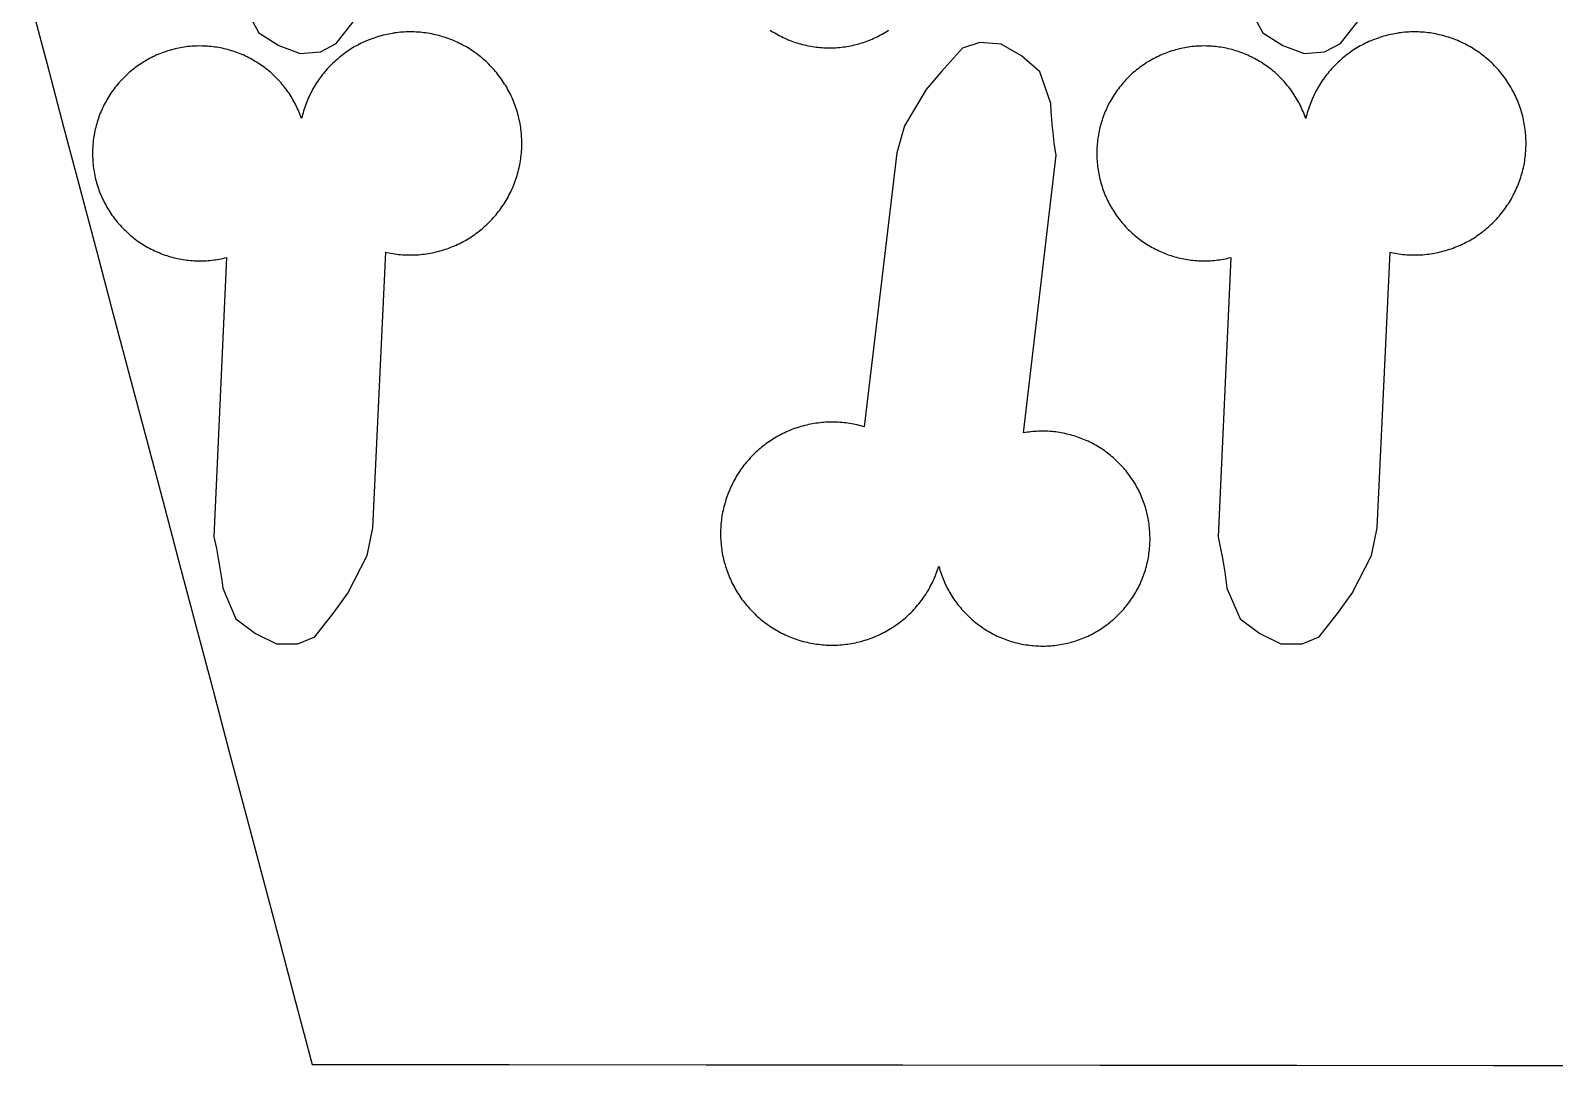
# Model space of a CAD drawing. Extents: x -246 to 246, y -104 to 199.
# Drawn here: x -97.05 to -78.84, y 159.05 to 171.42 of the extents above; entities that cross this region are included whole.
import ezdxf

# ---------------------------------------------------------------- set-up
doc = ezdxf.new("R2010")
doc.units = 0
doc.layers.add('Add_Red', color=1, linetype='Continuous')
doc.layers.add('Outline_Red', color=1, linetype='Continuous')

msp = doc.modelspace()

# ---------------------------------------------------------------- linework, layer by layer
at = {"layer": 'Add_Red'}
for points in [[(-94.507, 171.728), (-94.323, 171.39), (-94.083, 171.24), (-93.83, 171.145), (-93.587, 171.164)], [(-82.508, 171.728), (-82.324, 171.39), (-82.085, 171.24), (-81.831, 171.145), (-81.588, 171.164)], [(-93.587, 171.164), (-93.398, 171.264), (-93.177, 171.544)], [(-81.588, 171.164), (-81.399, 171.264), (-81.178, 171.544)], [(-93.651, 164.175), (-93.422, 164.47), (-93.257, 164.695), (-93.026, 165.146), (-92.958, 165.475), (-92.804, 168.77), (-92.767, 168.762), (-92.744, 168.758), (-92.721, 168.754), (-92.698, 168.751), (-92.675, 168.748), (-92.652, 168.745), (-92.628, 168.743), (-92.605, 168.741), (-92.582, 168.74), (-92.559, 168.739), (-92.536, 168.738), (-92.512, 168.738), (-92.483, 168.738), (-92.459, 168.739), (-92.436, 168.74), (-92.413, 168.741), (-92.39, 168.743), (-92.367, 168.746), (-92.343, 168.748), (-92.32, 168.752), (-92.297, 168.755), (-92.274, 168.759), (-92.252, 168.763), (-92.229, 168.768), (-92.206, 168.773), (-92.184, 168.779), (-92.161, 168.785), (-92.139, 168.791), (-92.116, 168.798), (-92.094, 168.805), (-92.072, 168.812), (-92.05, 168.82), (-92.029, 168.829), (-92.007, 168.837), (-91.986, 168.846), (-91.964, 168.856), (-91.943, 168.865), (-91.922, 168.875), (-91.902, 168.886), (-91.881, 168.897), (-91.861, 168.908), (-91.84, 168.92), (-91.82, 168.931), (-91.801, 168.944), (-91.781, 168.956), (-91.762, 168.969), (-91.743, 168.983), (-91.724, 168.996), (-91.705, 169.01), (-91.687, 169.024), (-91.669, 169.039), (-91.651, 169.054), (-91.633, 169.069), (-91.616, 169.084), (-91.599, 169.1), (-91.582, 169.116), (-91.565, 169.133), (-91.549, 169.149), (-91.533, 169.166), (-91.518, 169.184), (-91.502, 169.201), (-91.487, 169.219), (-91.473, 169.237), (-91.458, 169.255), (-91.444, 169.274), (-91.43, 169.292), (-91.417, 169.311), (-91.404, 169.331), (-91.391, 169.35), (-91.379, 169.37), (-91.367, 169.39), (-91.355, 169.41), (-91.344, 169.43), (-91.333, 169.451), (-91.322, 169.471), (-91.312, 169.492), (-91.302, 169.513), (-91.292, 169.534), (-91.283, 169.556), (-91.274, 169.577), (-91.266, 169.599), (-91.258, 169.621), (-91.25, 169.643), (-91.243, 169.665), (-91.236, 169.687), (-91.23, 169.709), (-91.223, 169.732), (-91.218, 169.754), (-91.212, 169.777), (-91.204, 169.816), (-91.2, 169.839), (-91.196, 169.862), (-91.193, 169.885), (-91.19, 169.908), (-91.187, 169.931), (-91.185, 169.954), (-91.183, 169.977), (-91.181, 170.001), (-91.18, 170.024), (-91.18, 170.047), (-91.18, 170.07), (-91.18, 170.098), (-91.181, 170.121), (-91.182, 170.145), (-91.183, 170.168), (-91.185, 170.191), (-91.187, 170.214), (-91.19, 170.237), (-91.193, 170.26), (-91.197, 170.283), (-91.201, 170.306), (-91.205, 170.329), (-91.21, 170.352), (-91.215, 170.374), (-91.22, 170.397), (-91.226, 170.42), (-91.233, 170.442), (-91.239, 170.464), (-91.246, 170.486), (-91.254, 170.508), (-91.262, 170.53), (-91.27, 170.552), (-91.278, 170.574), (-91.287, 170.595), (-91.297, 170.616), (-91.306, 170.638), (-91.316, 170.659), (-91.327, 170.679), (-91.338, 170.7), (-91.349, 170.72), (-91.36, 170.741), (-91.372, 170.761), (-91.385, 170.78), (-91.397, 170.8), (-91.41, 170.819), (-91.423, 170.838), (-91.437, 170.857), (-91.451, 170.876), (-91.465, 170.894), (-91.479, 170.912), (-91.494, 170.93), (-91.509, 170.948), (-91.525, 170.965), (-91.541, 170.982), (-91.557, 170.999), (-91.573, 171.016), (-91.59, 171.032), (-91.607, 171.048), (-91.624, 171.064), (-91.641, 171.079), (-91.659, 171.094), (-91.677, 171.109), (-91.695, 171.123), (-91.714, 171.137), (-91.733, 171.151), (-91.752, 171.165), (-91.771, 171.178), (-91.79, 171.19), (-91.81, 171.203), (-91.83, 171.215), (-91.85, 171.227), (-91.87, 171.238), (-91.891, 171.249), (-91.911, 171.26), (-91.932, 171.27), (-91.953, 171.28), (-91.974, 171.29), (-91.996, 171.299), (-92.017, 171.308), (-92.039, 171.316), (-92.061, 171.324), (-92.083, 171.332), (-92.105, 171.339), (-92.127, 171.346), (-92.149, 171.353), (-92.172, 171.359), (-92.194, 171.364), (-92.217, 171.37), (-92.258, 171.379), (-92.281, 171.383), (-92.304, 171.387), (-92.327, 171.39), (-92.35, 171.393), (-92.373, 171.396), (-92.396, 171.398), (-92.419, 171.4), (-92.443, 171.401), (-92.466, 171.402), (-92.489, 171.403), (-92.512, 171.403), (-92.538, 171.403), (-92.561, 171.402), (-92.584, 171.401), (-92.608, 171.4), (-92.631, 171.398), (-92.654, 171.395), (-92.677, 171.393), (-92.7, 171.39), (-92.723, 171.386), (-92.746, 171.382), (-92.769, 171.378), (-92.792, 171.373), (-92.814, 171.368), (-92.837, 171.363), (-92.859, 171.357), (-92.882, 171.351), (-92.904, 171.344), (-92.926, 171.337), (-92.948, 171.33), (-92.97, 171.322), (-92.992, 171.314), (-93.014, 171.305), (-93.035, 171.296), (-93.056, 171.287), (-93.078, 171.277), (-93.099, 171.267), (-93.119, 171.257), (-93.14, 171.246), (-93.16, 171.235), (-93.181, 171.223), (-93.201, 171.211), (-93.22, 171.199), (-93.24, 171.187), (-93.259, 171.174), (-93.279, 171.161), (-93.298, 171.147), (-93.316, 171.133), (-93.335, 171.119), (-93.353, 171.105), (-93.371, 171.09), (-93.388, 171.075), (-93.406, 171.059), (-93.423, 171.043), (-93.44, 171.027), (-93.456, 171.011), (-93.473, 170.994), (-93.489, 170.978), (-93.504, 170.96), (-93.52, 170.943), (-93.535, 170.925), (-93.549, 170.907), (-93.564, 170.889), (-93.578, 170.871), (-93.592, 170.852), (-93.605, 170.833), (-93.618, 170.814), (-93.631, 170.794), (-93.644, 170.775), (-93.656, 170.755), (-93.668, 170.735), (-93.679, 170.714), (-93.69, 170.694), (-93.701, 170.673), (-93.711, 170.652), (-93.721, 170.631), (-93.731, 170.61), (-93.74, 170.589), (-93.749, 170.567), (-93.757, 170.546), (-93.765, 170.524), (-93.773, 170.502), (-93.78, 170.48), (-93.787, 170.458), (-93.794, 170.435), (-93.8, 170.413), (-93.806, 170.391), (-93.811, 170.368), (-93.819, 170.39), (-93.827, 170.411), (-93.835, 170.432), (-93.844, 170.452), (-93.853, 170.473), (-93.862, 170.493), (-93.872, 170.514), (-93.882, 170.534), (-93.892, 170.554), (-93.903, 170.573), (-93.914, 170.593), (-93.925, 170.612), (-93.937, 170.631), (-93.949, 170.65), (-93.961, 170.669), (-93.974, 170.687), (-93.987, 170.705), (-94, 170.723), (-94.014, 170.741), (-94.028, 170.759), (-94.042, 170.776), (-94.057, 170.793), (-94.071, 170.81), (-94.087, 170.826), (-94.102, 170.843), (-94.118, 170.859), (-94.134, 170.874), (-94.15, 170.89), (-94.166, 170.905), (-94.183, 170.92), (-94.2, 170.934), (-94.218, 170.948), (-94.235, 170.962), (-94.253, 170.976), (-94.271, 170.989), (-94.289, 171.002), (-94.308, 171.015), (-94.326, 171.027), (-94.345, 171.04), (-94.364, 171.051), (-94.384, 171.063), (-94.403, 171.074), (-94.423, 171.084), (-94.443, 171.095), (-94.463, 171.105), (-94.483, 171.114), (-94.503, 171.124), (-94.524, 171.133), (-94.545, 171.141), (-94.565, 171.149), (-94.586, 171.157), (-94.607, 171.165), (-94.629, 171.172), (-94.65, 171.178), (-94.672, 171.185), (-94.693, 171.191), (-94.715, 171.196), (-94.737, 171.202), (-94.759, 171.207), (-94.78, 171.211), (-94.802, 171.215), (-94.825, 171.219), (-94.847, 171.222), (-94.869, 171.225), (-94.891, 171.228), (-94.914, 171.23), (-94.936, 171.231), (-94.958, 171.233), (-94.981, 171.234), (-95.003, 171.234), (-95.025, 171.235), (-95.057, 171.234), (-95.08, 171.233), (-95.102, 171.232), (-95.124, 171.231), (-95.147, 171.229), (-95.169, 171.227), (-95.191, 171.224), (-95.213, 171.221), (-95.235, 171.217), (-95.257, 171.213), (-95.279, 171.209), (-95.301, 171.205), (-95.323, 171.2), (-95.345, 171.194), (-95.367, 171.188), (-95.388, 171.182), (-95.41, 171.176), (-95.443, 171.165), (-95.464, 171.157), (-95.485, 171.149), (-95.506, 171.141), (-95.527, 171.133), (-95.548, 171.124), (-95.568, 171.114), (-95.588, 171.105), (-95.608, 171.095), (-95.628, 171.084), (-95.648, 171.074), (-95.667, 171.063), (-95.687, 171.051), (-95.706, 171.04), (-95.725, 171.027), (-95.743, 171.015), (-95.762, 171.002), (-95.78, 170.989), (-95.798, 170.976), (-95.816, 170.962), (-95.833, 170.948), (-95.851, 170.934), (-95.868, 170.92), (-95.884, 170.905), (-95.901, 170.89), (-95.917, 170.874), (-95.933, 170.859), (-95.949, 170.843), (-95.964, 170.826), (-95.979, 170.81), (-95.994, 170.793), (-96.009, 170.776), (-96.023, 170.759), (-96.037, 170.741), (-96.051, 170.723), (-96.064, 170.705), (-96.077, 170.687), (-96.09, 170.669), (-96.102, 170.65), (-96.114, 170.631), (-96.126, 170.612), (-96.137, 170.593), (-96.148, 170.573), (-96.159, 170.554), (-96.169, 170.534), (-96.179, 170.514), (-96.189, 170.493), (-96.198, 170.473), (-96.207, 170.452), (-96.216, 170.432), (-96.224, 170.411), (-96.232, 170.39), (-96.239, 170.369), (-96.246, 170.348), (-96.253, 170.326), (-96.259, 170.305), (-96.265, 170.283), (-96.271, 170.261), (-96.276, 170.24), (-96.281, 170.218), (-96.285, 170.196), (-96.29, 170.174), (-96.293, 170.152), (-96.297, 170.13), (-96.3, 170.107), (-96.302, 170.085), (-96.304, 170.063), (-96.306, 170.04), (-96.307, 170.018), (-96.308, 169.996), (-96.309, 169.973), (-96.309, 169.951), (-96.308, 169.909), (-96.307, 169.886), (-96.306, 169.864), (-96.304, 169.842), (-96.302, 169.819), (-96.3, 169.797), (-96.297, 169.775), (-96.294, 169.753), (-96.29, 169.731), (-96.286, 169.709), (-96.282, 169.687), (-96.277, 169.665), (-96.272, 169.643), (-96.266, 169.621), (-96.26, 169.6), (-96.253, 169.576), (-96.246, 169.554), (-96.239, 169.533), (-96.232, 169.512), (-96.224, 169.491), (-96.216, 169.47), (-96.207, 169.449), (-96.198, 169.429), (-96.189, 169.408), (-96.179, 169.388), (-96.169, 169.368), (-96.159, 169.348), (-96.148, 169.329), (-96.137, 169.309), (-96.126, 169.29), (-96.114, 169.271), (-96.102, 169.252), (-96.09, 169.233), (-96.077, 169.215), (-96.064, 169.196), (-96.051, 169.178), (-96.037, 169.161), (-96.023, 169.143), (-96.009, 169.126), (-95.994, 169.109), (-95.979, 169.092), (-95.964, 169.075), (-95.949, 169.059), (-95.933, 169.043), (-95.917, 169.028), (-95.901, 169.012), (-95.884, 168.997), (-95.868, 168.982), (-95.851, 168.968), (-95.833, 168.953), (-95.816, 168.939), (-95.798, 168.926), (-95.78, 168.912), (-95.762, 168.899), (-95.743, 168.887), (-95.725, 168.874), (-95.706, 168.862), (-95.687, 168.851), (-95.667, 168.839), (-95.648, 168.828), (-95.628, 168.818), (-95.608, 168.807), (-95.588, 168.797), (-95.568, 168.788), (-95.548, 168.778), (-95.527, 168.769), (-95.506, 168.761), (-95.485, 168.753), (-95.464, 168.745), (-95.443, 168.737), (-95.422, 168.73), (-95.401, 168.723), (-95.379, 168.717), (-95.358, 168.711), (-95.336, 168.705), (-95.314, 168.7), (-95.292, 168.695), (-95.27, 168.691), (-95.248, 168.687), (-95.226, 168.683), (-95.204, 168.68), (-95.182, 168.677), (-95.16, 168.674), (-95.137, 168.672), (-95.115, 168.67), (-95.093, 168.669), (-95.07, 168.668), (-95.048, 168.667), (-95.025, 168.667), (-94.995, 168.668), (-94.973, 168.668), (-94.951, 168.669), (-94.928, 168.671), (-94.906, 168.673), (-94.884, 168.675), (-94.861, 168.678), (-94.839, 168.681), (-94.817, 168.684), (-94.795, 168.688), (-94.773, 168.692), (-94.751, 168.697), (-94.729, 168.702), (-94.707, 168.707), (-94.86, 165.369), (-94.829, 165.229), (-94.811, 165.135), (-94.794, 165.041), (-94.779, 164.946), (-94.766, 164.852), (-94.754, 164.757), (-94.595, 164.39), (-94.362, 164.214), (-94.109, 164.092), (-93.856, 164.089), (-93.651, 164.175)], [(-88.214, 171.425), (-88.195, 171.413), (-88.176, 171.401), (-88.157, 171.39), (-88.137, 171.379), (-88.118, 171.368), (-88.098, 171.357), (-88.078, 171.347), (-88.058, 171.337), (-88.037, 171.328), (-88.017, 171.319), (-87.996, 171.31), (-87.975, 171.301), (-87.954, 171.293), (-87.933, 171.286), (-87.912, 171.278), (-87.891, 171.272), (-87.869, 171.265), (-87.848, 171.259), (-87.826, 171.253), (-87.805, 171.248), (-87.783, 171.243), (-87.761, 171.238), (-87.728, 171.232), (-87.706, 171.228), (-87.684, 171.225), (-87.661, 171.222), (-87.639, 171.219), (-87.617, 171.217), (-87.594, 171.215), (-87.572, 171.214), (-87.55, 171.213), (-87.527, 171.212), (-87.505, 171.212), (-87.473, 171.213)], [(-87.473, 171.213), (-87.451, 171.213), (-87.428, 171.214), (-87.406, 171.216), (-87.384, 171.218), (-87.361, 171.22), (-87.339, 171.223), (-87.317, 171.226), (-87.295, 171.229), (-87.273, 171.233), (-87.251, 171.238), (-87.229, 171.242), (-87.207, 171.247), (-87.185, 171.253), (-87.163, 171.258), (-87.142, 171.265), (-87.12, 171.271), (-87.099, 171.278), (-87.078, 171.285), (-87.057, 171.293), (-87.036, 171.301), (-87.015, 171.309), (-86.994, 171.318), (-86.974, 171.327), (-86.954, 171.336), (-86.934, 171.346), (-86.914, 171.356), (-86.894, 171.367), (-86.874, 171.378), (-86.855, 171.389), (-86.835, 171.4), (-86.816, 171.412), (-86.798, 171.424)], [(-81.653, 164.175), (-81.423, 164.47), (-81.258, 164.695), (-81.028, 165.146), (-80.96, 165.475), (-80.96, 165.475), (-80.805, 168.77), (-80.768, 168.762), (-80.745, 168.758), (-80.722, 168.754), (-80.699, 168.751), (-80.676, 168.748), (-80.653, 168.745), (-80.63, 168.743), (-80.606, 168.741), (-80.583, 168.74), (-80.56, 168.739), (-80.537, 168.738), (-80.513, 168.738), (-80.484, 168.738), (-80.46, 168.739), (-80.437, 168.74), (-80.414, 168.741), (-80.391, 168.743), (-80.368, 168.746), (-80.344, 168.748), (-80.321, 168.752), (-80.298, 168.755), (-80.276, 168.759), (-80.253, 168.763), (-80.23, 168.768), (-80.207, 168.773), (-80.185, 168.779), (-80.162, 168.785), (-80.14, 168.791), (-80.118, 168.798), (-80.095, 168.805), (-80.073, 168.812), (-80.051, 168.82), (-80.03, 168.829), (-80.008, 168.837), (-79.987, 168.846), (-79.965, 168.856), (-79.944, 168.865), (-79.923, 168.875), (-79.903, 168.886), (-79.882, 168.897), (-79.862, 168.908), (-79.841, 168.92), (-79.821, 168.931), (-79.802, 168.944), (-79.782, 168.956), (-79.763, 168.969), (-79.744, 168.983), (-79.725, 168.996), (-79.706, 169.01), (-79.688, 169.024), (-79.67, 169.039), (-79.652, 169.054), (-79.634, 169.069), (-79.617, 169.084), (-79.6, 169.1), (-79.583, 169.116), (-79.566, 169.133), (-79.55, 169.149), (-79.534, 169.166), (-79.519, 169.184), (-79.503, 169.201), (-79.488, 169.219), (-79.474, 169.237), (-79.459, 169.255), (-79.445, 169.274), (-79.431, 169.292), (-79.418, 169.311), (-79.405, 169.331), (-79.392, 169.35), (-79.38, 169.37), (-79.368, 169.39), (-79.356, 169.41), (-79.345, 169.43), (-79.334, 169.451), (-79.323, 169.471), (-79.313, 169.492), (-79.303, 169.513), (-79.293, 169.534), (-79.284, 169.556), (-79.275, 169.577), (-79.267, 169.599), (-79.259, 169.621), (-79.251, 169.643), (-79.244, 169.665), (-79.237, 169.687), (-79.231, 169.709), (-79.224, 169.732), (-79.219, 169.754), (-79.213, 169.777), (-79.205, 169.816), (-79.201, 169.839), (-79.197, 169.862), (-79.194, 169.885), (-79.191, 169.908), (-79.188, 169.931), (-79.186, 169.954), (-79.184, 169.977), (-79.183, 170.001), (-79.182, 170.024), (-79.181, 170.047), (-79.181, 170.07), (-79.181, 170.098), (-79.182, 170.121), (-79.183, 170.145), (-79.184, 170.168), (-79.186, 170.191), (-79.188, 170.214), (-79.191, 170.237), (-79.194, 170.26), (-79.198, 170.283), (-79.202, 170.306), (-79.206, 170.329), (-79.211, 170.352), (-79.216, 170.374), (-79.221, 170.397), (-79.227, 170.42), (-79.234, 170.442), (-79.24, 170.464), (-79.247, 170.486), (-79.255, 170.508), (-79.263, 170.53), (-79.271, 170.552), (-79.279, 170.574), (-79.288, 170.595), (-79.298, 170.616), (-79.307, 170.638), (-79.318, 170.659), (-79.328, 170.679), (-79.339, 170.7), (-79.35, 170.72), (-79.361, 170.741), (-79.373, 170.761), (-79.386, 170.78), (-79.398, 170.8), (-79.411, 170.819), (-79.424, 170.838), (-79.438, 170.857), (-79.452, 170.876), (-79.466, 170.894), (-79.48, 170.912), (-79.495, 170.93), (-79.511, 170.948), (-79.526, 170.965), (-79.542, 170.982), (-79.558, 170.999), (-79.574, 171.016), (-79.591, 171.032), (-79.608, 171.048), (-79.625, 171.064), (-79.642, 171.079), (-79.66, 171.094), (-79.678, 171.109), (-79.696, 171.123), (-79.715, 171.137), (-79.734, 171.151), (-79.753, 171.165), (-79.772, 171.178), (-79.791, 171.19), (-79.811, 171.203), (-79.831, 171.215), (-79.851, 171.227), (-79.871, 171.238), (-79.892, 171.249), (-79.912, 171.26), (-79.933, 171.27), (-79.954, 171.28), (-79.975, 171.29), (-79.997, 171.299), (-80.018, 171.308), (-80.04, 171.316), (-80.062, 171.324), (-80.084, 171.332), (-80.106, 171.339), (-80.128, 171.346), (-80.15, 171.353), (-80.173, 171.359), (-80.195, 171.364), (-80.218, 171.37), (-80.259, 171.379), (-80.282, 171.383), (-80.305, 171.387), (-80.328, 171.39), (-80.351, 171.393), (-80.374, 171.396), (-80.397, 171.398), (-80.42, 171.4), (-80.444, 171.401), (-80.467, 171.402), (-80.49, 171.403), (-80.513, 171.403), (-80.539, 171.403), (-80.562, 171.402), (-80.585, 171.401), (-80.609, 171.4), (-80.632, 171.398), (-80.655, 171.395), (-80.678, 171.393), (-80.701, 171.39), (-80.724, 171.386), (-80.747, 171.382), (-80.77, 171.378), (-80.793, 171.373), (-80.815, 171.368), (-80.838, 171.363), (-80.861, 171.357), (-80.883, 171.351), (-80.905, 171.344), (-80.927, 171.337), (-80.949, 171.33), (-80.971, 171.322), (-80.993, 171.314), (-81.015, 171.305), (-81.036, 171.296), (-81.058, 171.287), (-81.079, 171.277), (-81.1, 171.267), (-81.12, 171.257), (-81.141, 171.246), (-81.161, 171.235), (-81.182, 171.223), (-81.202, 171.211), (-81.222, 171.199), (-81.241, 171.187), (-81.261, 171.174), (-81.28, 171.161), (-81.299, 171.147), (-81.317, 171.133), (-81.336, 171.119), (-81.354, 171.105), (-81.372, 171.09), (-81.389, 171.075), (-81.407, 171.059), (-81.424, 171.043), (-81.441, 171.027), (-81.457, 171.011), (-81.474, 170.994), (-81.49, 170.978), (-81.505, 170.96), (-81.521, 170.943), (-81.536, 170.925), (-81.55, 170.907), (-81.565, 170.889), (-81.579, 170.871), (-81.593, 170.852), (-81.606, 170.833), (-81.619, 170.814), (-81.632, 170.794), (-81.645, 170.775), (-81.657, 170.755), (-81.669, 170.735), (-81.68, 170.714), (-81.691, 170.694), (-81.702, 170.673), (-81.712, 170.652), (-81.722, 170.631), (-81.732, 170.61), (-81.741, 170.589), (-81.75, 170.567), (-81.758, 170.546), (-81.766, 170.524), (-81.774, 170.502), (-81.782, 170.48), (-81.788, 170.458), (-81.795, 170.435), (-81.801, 170.413), (-81.807, 170.391), (-81.812, 170.368), (-81.82, 170.39), (-81.828, 170.411), (-81.836, 170.432), (-81.845, 170.452), (-81.854, 170.473), (-81.863, 170.493), (-81.873, 170.514), (-81.883, 170.534), (-81.893, 170.554), (-81.904, 170.573), (-81.915, 170.593), (-81.926, 170.612), (-81.938, 170.631), (-81.95, 170.65), (-81.962, 170.669), (-81.975, 170.687), (-81.988, 170.705), (-82.001, 170.723), (-82.015, 170.741), (-82.029, 170.759), (-82.043, 170.776), (-82.058, 170.793), (-82.072, 170.81), (-82.088, 170.826), (-82.103, 170.843), (-82.119, 170.859), (-82.135, 170.874), (-82.151, 170.89), (-82.168, 170.905), (-82.184, 170.92), (-82.201, 170.934), (-82.219, 170.948), (-82.236, 170.962), (-82.254, 170.976), (-82.272, 170.989), (-82.29, 171.002), (-82.309, 171.015), (-82.327, 171.027), (-82.346, 171.04), (-82.365, 171.051), (-82.385, 171.063), (-82.404, 171.074), (-82.424, 171.084), (-82.444, 171.095), (-82.464, 171.105), (-82.484, 171.114), (-82.504, 171.124), (-82.525, 171.133), (-82.546, 171.141), (-82.566, 171.149), (-82.587, 171.157), (-82.609, 171.165), (-82.63, 171.172), (-82.651, 171.178), (-82.673, 171.185), (-82.694, 171.191), (-82.716, 171.196), (-82.738, 171.202), (-82.76, 171.207), (-82.782, 171.211), (-82.804, 171.215), (-82.826, 171.219), (-82.848, 171.222), (-82.87, 171.225), (-82.892, 171.228), (-82.915, 171.23), (-82.937, 171.231), (-82.959, 171.233), (-82.982, 171.234), (-83.004, 171.234), (-83.026, 171.235), (-83.058, 171.234), (-83.081, 171.233), (-83.103, 171.232), (-83.125, 171.231), (-83.148, 171.229), (-83.17, 171.227), (-83.192, 171.224), (-83.214, 171.221), (-83.236, 171.217), (-83.259, 171.213), (-83.281, 171.209), (-83.302, 171.205), (-83.324, 171.2), (-83.346, 171.194), (-83.368, 171.188), (-83.389, 171.182), (-83.411, 171.176), (-83.444, 171.165), (-83.465, 171.157), (-83.486, 171.149), (-83.507, 171.141), (-83.528, 171.133), (-83.549, 171.124), (-83.569, 171.114), (-83.589, 171.105), (-83.609, 171.095), (-83.629, 171.084), (-83.649, 171.074), (-83.668, 171.063), (-83.688, 171.051), (-83.707, 171.04), (-83.726, 171.027), (-83.744, 171.015), (-83.763, 171.002), (-83.781, 170.989), (-83.799, 170.976), (-83.817, 170.962), (-83.834, 170.948), (-83.852, 170.934), (-83.869, 170.92), (-83.885, 170.905), (-83.902, 170.89), (-83.918, 170.874), (-83.934, 170.859), (-83.95, 170.843), (-83.965, 170.826), (-83.98, 170.81), (-83.995, 170.793), (-84.01, 170.776), (-84.024, 170.759), (-84.038, 170.741), (-84.052, 170.723), (-84.065, 170.705), (-84.078, 170.687), (-84.091, 170.669), (-84.103, 170.65), (-84.115, 170.631), (-84.127, 170.612), (-84.138, 170.593), (-84.149, 170.573), (-84.16, 170.554), (-84.17, 170.534), (-84.18, 170.514), (-84.19, 170.493), (-84.199, 170.473), (-84.208, 170.452), (-84.217, 170.432), (-84.225, 170.411), (-84.233, 170.39), (-84.24, 170.369), (-84.247, 170.348), (-84.254, 170.326), (-84.26, 170.305), (-84.266, 170.283), (-84.272, 170.261), (-84.277, 170.24), (-84.282, 170.218), (-84.287, 170.196), (-84.291, 170.174), (-84.294, 170.152), (-84.298, 170.13), (-84.301, 170.107), (-84.303, 170.085), (-84.305, 170.063), (-84.307, 170.04), (-84.308, 170.018), (-84.309, 169.996), (-84.31, 169.973), (-84.31, 169.951), (-84.309, 169.909), (-84.309, 169.886), (-84.307, 169.864), (-84.305, 169.842), (-84.303, 169.819), (-84.301, 169.797), (-84.298, 169.775), (-84.295, 169.753), (-84.291, 169.731), (-84.287, 169.709), (-84.283, 169.687), (-84.278, 169.665), (-84.273, 169.643), (-84.267, 169.621), (-84.261, 169.6), (-84.254, 169.576), (-84.247, 169.554), (-84.24, 169.533), (-84.233, 169.512), (-84.225, 169.491), (-84.217, 169.47), (-84.208, 169.449), (-84.199, 169.429), (-84.19, 169.408), (-84.18, 169.388), (-84.17, 169.368), (-84.16, 169.348), (-84.149, 169.329), (-84.138, 169.309), (-84.127, 169.29), (-84.115, 169.271), (-84.103, 169.252), (-84.091, 169.233), (-84.078, 169.215), (-84.065, 169.196), (-84.052, 169.178), (-84.038, 169.161), (-84.024, 169.143), (-84.01, 169.126), (-83.995, 169.109), (-83.98, 169.092), (-83.965, 169.075), (-83.95, 169.059), (-83.934, 169.043), (-83.918, 169.028), (-83.902, 169.012), (-83.885, 168.997), (-83.869, 168.982), (-83.852, 168.968), (-83.834, 168.953), (-83.817, 168.939), (-83.799, 168.926), (-83.781, 168.912), (-83.763, 168.899), (-83.744, 168.887), (-83.726, 168.874), (-83.707, 168.862), (-83.688, 168.851), (-83.668, 168.839), (-83.649, 168.828), (-83.629, 168.818), (-83.609, 168.807), (-83.589, 168.797), (-83.569, 168.788), (-83.549, 168.778), (-83.528, 168.769), (-83.507, 168.761), (-83.486, 168.753), (-83.465, 168.745), (-83.444, 168.737), (-83.423, 168.73), (-83.402, 168.723), (-83.38, 168.717), (-83.359, 168.711), (-83.337, 168.705), (-83.315, 168.7), (-83.293, 168.695), (-83.271, 168.691), (-83.249, 168.687), (-83.227, 168.683), (-83.205, 168.68), (-83.183, 168.677), (-83.161, 168.674), (-83.138, 168.672), (-83.116, 168.67), (-83.094, 168.669), (-83.071, 168.668), (-83.049, 168.667), (-83.026, 168.667), (-82.996, 168.668), (-82.974, 168.668), (-82.952, 168.669), (-82.929, 168.671), (-82.907, 168.673), (-82.885, 168.675), (-82.862, 168.678), (-82.84, 168.681), (-82.818, 168.684), (-82.796, 168.688), (-82.774, 168.692), (-82.752, 168.697), (-82.73, 168.702), (-82.709, 168.707), (-82.861, 165.369), (-82.83, 165.229), (-82.812, 165.135), (-82.795, 165.041), (-82.78, 164.946), (-82.767, 164.852), (-82.755, 164.757), (-82.596, 164.39), (-82.363, 164.214), (-82.11, 164.092), (-81.857, 164.089), (-81.653, 164.175)], [(-84.927, 164.064), (-84.904, 164.065), (-84.882, 164.066), (-84.86, 164.068), (-84.837, 164.07), (-84.815, 164.072), (-84.793, 164.075), (-84.771, 164.078), (-84.748, 164.081), (-84.726, 164.085), (-84.704, 164.089), (-84.682, 164.094), (-84.661, 164.099), (-84.624, 164.108), (-84.603, 164.114), (-84.581, 164.12), (-84.56, 164.127), (-84.539, 164.134), (-84.518, 164.141), (-84.497, 164.149), (-84.476, 164.158), (-84.455, 164.166), (-84.435, 164.175), (-84.414, 164.184), (-84.394, 164.194), (-84.374, 164.204), (-84.354, 164.214), (-84.334, 164.225), (-84.315, 164.236), (-84.296, 164.247), (-84.276, 164.259), (-84.258, 164.271), (-84.239, 164.284), (-84.22, 164.296), (-84.202, 164.309), (-84.184, 164.323), (-84.166, 164.336), (-84.149, 164.35), (-84.132, 164.364), (-84.115, 164.379), (-84.098, 164.394), (-84.081, 164.409), (-84.065, 164.424), (-84.049, 164.44), (-84.033, 164.456), (-84.018, 164.472), (-84.003, 164.489), (-83.988, 164.506), (-83.973, 164.523), (-83.959, 164.54), (-83.945, 164.557), (-83.932, 164.575), (-83.918, 164.593), (-83.905, 164.611), (-83.893, 164.63), (-83.88, 164.649), (-83.868, 164.667), (-83.856, 164.687), (-83.845, 164.706), (-83.834, 164.725), (-83.823, 164.745), (-83.813, 164.765), (-83.803, 164.785), (-83.793, 164.805), (-83.784, 164.826), (-83.775, 164.846), (-83.767, 164.867), (-83.758, 164.888), (-83.75, 164.909), (-83.743, 164.93), (-83.736, 164.951), (-83.729, 164.972), (-83.723, 164.994), (-83.717, 165.015), (-83.711, 165.037), (-83.706, 165.059), (-83.701, 165.081), (-83.697, 165.103), (-83.693, 165.125), (-83.689, 165.147), (-83.686, 165.169), (-83.683, 165.191), (-83.68, 165.214), (-83.678, 165.236), (-83.676, 165.258), (-83.675, 165.281), (-83.674, 165.303), (-83.673, 165.325), (-83.673, 165.348), (-83.674, 165.388), (-83.675, 165.41), (-83.676, 165.433), (-83.678, 165.455), (-83.68, 165.477), (-83.682, 165.5), (-83.685, 165.522), (-83.688, 165.544), (-83.692, 165.566), (-83.696, 165.588), (-83.7, 165.61), (-83.706, 165.636), (-83.711, 165.658), (-83.717, 165.68), (-83.723, 165.702), (-83.729, 165.723), (-83.736, 165.744), (-83.743, 165.766), (-83.75, 165.787), (-83.758, 165.808), (-83.767, 165.829), (-83.775, 165.849), (-83.784, 165.87), (-83.793, 165.89), (-83.803, 165.91), (-83.813, 165.93), (-83.823, 165.95), (-83.834, 165.97), (-83.845, 165.99), (-83.856, 166.009), (-83.868, 166.028), (-83.88, 166.047), (-83.893, 166.066), (-83.905, 166.084), (-83.918, 166.102), (-83.932, 166.12), (-83.945, 166.138), (-83.959, 166.156), (-83.973, 166.173), (-83.988, 166.19), (-84.003, 166.207), (-84.018, 166.223), (-84.033, 166.239), (-84.049, 166.255), (-84.065, 166.271), (-84.081, 166.287), (-84.098, 166.302), (-84.115, 166.316), (-84.132, 166.331), (-84.149, 166.345), (-84.166, 166.359), (-84.184, 166.373), (-84.202, 166.386), (-84.22, 166.399), (-84.239, 166.412), (-84.258, 166.424), (-84.276, 166.436), (-84.296, 166.448), (-84.315, 166.459), (-84.334, 166.47), (-84.354, 166.481), (-84.374, 166.491), (-84.394, 166.501), (-84.414, 166.511), (-84.435, 166.52), (-84.455, 166.529), (-84.476, 166.538), (-84.497, 166.546), (-84.518, 166.554), (-84.539, 166.561), (-84.56, 166.569), (-84.581, 166.575), (-84.603, 166.582), (-84.624, 166.588), (-84.646, 166.593), (-84.668, 166.598), (-84.69, 166.603), (-84.712, 166.608), (-84.734, 166.612), (-84.756, 166.616), (-84.778, 166.619), (-84.8, 166.622), (-84.823, 166.624), (-84.845, 166.626), (-84.867, 166.628), (-84.89, 166.63), (-84.912, 166.631), (-84.934, 166.631), (-84.957, 166.631), (-84.985, 166.631), (-85.007, 166.63), (-85.03, 166.629), (-85.052, 166.628), (-85.074, 166.626), (-85.097, 166.624), (-85.119, 166.621), (-85.141, 166.618), (-85.163, 166.615), (-85.185, 166.611), (-84.796, 169.929), (-84.817, 170.071), (-84.828, 170.166), (-84.838, 170.262), (-84.846, 170.357), (-84.853, 170.453), (-84.858, 170.548), (-84.991, 170.925), (-85.211, 171.118), (-85.454, 171.257), (-85.706, 171.278), (-85.916, 171.207), (-86.166, 170.929), (-86.347, 170.716), (-86.609, 170.282), (-86.7, 169.959), (-87.089, 166.684), (-87.127, 166.694), (-87.15, 166.7), (-87.172, 166.706), (-87.195, 166.711), (-87.218, 166.715), (-87.241, 166.72), (-87.263, 166.723), (-87.286, 166.727), (-87.31, 166.73), (-87.333, 166.733), (-87.356, 166.735), (-87.379, 166.737), (-87.402, 166.738), (-87.425, 166.739), (-87.449, 166.74), (-87.472, 166.74), (-87.5, 166.74), (-87.523, 166.739), (-87.546, 166.738), (-87.57, 166.736), (-87.593, 166.734), (-87.616, 166.732), (-87.639, 166.729), (-87.662, 166.726), (-87.685, 166.723), (-87.708, 166.719), (-87.731, 166.715), (-87.754, 166.71), (-87.776, 166.705), (-87.799, 166.699), (-87.821, 166.693), (-87.844, 166.687), (-87.866, 166.68), (-87.888, 166.673), (-87.91, 166.666), (-87.932, 166.658), (-87.954, 166.65), (-87.976, 166.641), (-87.997, 166.632), (-88.018, 166.623), (-88.039, 166.613), (-88.06, 166.603), (-88.081, 166.593), (-88.102, 166.582), (-88.122, 166.571), (-88.142, 166.559), (-88.162, 166.547), (-88.182, 166.535), (-88.202, 166.522), (-88.221, 166.509), (-88.24, 166.496), (-88.259, 166.483), (-88.278, 166.469), (-88.296, 166.454), (-88.314, 166.44), (-88.332, 166.425), (-88.35, 166.41), (-88.367, 166.394), (-88.384, 166.379), (-88.401, 166.363), (-88.418, 166.346), (-88.434, 166.33), (-88.45, 166.313), (-88.465, 166.295), (-88.481, 166.278), (-88.496, 166.26), (-88.511, 166.242), (-88.525, 166.224), (-88.539, 166.206), (-88.553, 166.187), (-88.566, 166.168), (-88.579, 166.149), (-88.592, 166.129), (-88.605, 166.109), (-88.617, 166.09), (-88.628, 166.07), (-88.64, 166.049), (-88.651, 166.029), (-88.661, 166.008), (-88.672, 165.987), (-88.682, 165.966), (-88.691, 165.945), (-88.7, 165.924), (-88.709, 165.902), (-88.718, 165.88), (-88.726, 165.859), (-88.734, 165.837), (-88.741, 165.815), (-88.748, 165.792), (-88.759, 165.752), (-88.765, 165.73), (-88.77, 165.707), (-88.775, 165.684), (-88.78, 165.662), (-88.784, 165.639), (-88.788, 165.616), (-88.792, 165.593), (-88.795, 165.57), (-88.797, 165.547), (-88.8, 165.523), (-88.801, 165.5), (-88.803, 165.477), (-88.804, 165.454), (-88.804, 165.431), (-88.805, 165.407), (-88.804, 165.381), (-88.804, 165.358), (-88.803, 165.335), (-88.801, 165.312), (-88.799, 165.289), (-88.797, 165.265), (-88.794, 165.242), (-88.791, 165.219), (-88.788, 165.196), (-88.784, 165.173), (-88.78, 165.15), (-88.775, 165.128), (-88.77, 165.105), (-88.764, 165.082), (-88.759, 165.06), (-88.752, 165.037), (-88.746, 165.015), (-88.739, 164.993), (-88.731, 164.971), (-88.723, 164.949), (-88.715, 164.927), (-88.707, 164.906), (-88.698, 164.884), (-88.688, 164.863), (-88.679, 164.842), (-88.669, 164.821), (-88.658, 164.8), (-88.647, 164.779), (-88.636, 164.759), (-88.625, 164.739), (-88.613, 164.719), (-88.601, 164.699), (-88.588, 164.679), (-88.575, 164.66), (-88.562, 164.641), (-88.549, 164.622), (-88.535, 164.603), (-88.52, 164.585), (-88.506, 164.567), (-88.491, 164.549), (-88.476, 164.531), (-88.461, 164.514), (-88.445, 164.497), (-88.429, 164.48), (-88.412, 164.463), (-88.396, 164.447), (-88.379, 164.431), (-88.362, 164.415), (-88.344, 164.4), (-88.327, 164.385), (-88.309, 164.37), (-88.29, 164.356), (-88.272, 164.341), (-88.253, 164.328), (-88.234, 164.314), (-88.215, 164.301), (-88.196, 164.288), (-88.176, 164.276), (-88.156, 164.264), (-88.136, 164.252), (-88.116, 164.24), (-88.095, 164.229), (-88.075, 164.219), (-88.054, 164.208), (-88.033, 164.198), (-88.012, 164.189), (-87.99, 164.18), (-87.969, 164.171), (-87.947, 164.162), (-87.925, 164.154), (-87.903, 164.146), (-87.881, 164.139), (-87.859, 164.132), (-87.817, 164.12), (-87.794, 164.114), (-87.772, 164.109), (-87.749, 164.104), (-87.726, 164.099), (-87.703, 164.095), (-87.68, 164.091), (-87.657, 164.088), (-87.634, 164.085), (-87.611, 164.082), (-87.588, 164.08), (-87.565, 164.078), (-87.542, 164.076), (-87.518, 164.075), (-87.495, 164.075), (-87.472, 164.075), (-87.448, 164.075), (-87.425, 164.075), (-87.402, 164.076), (-87.378, 164.078), (-87.355, 164.08), (-87.332, 164.082), (-87.309, 164.085), (-87.286, 164.088), (-87.263, 164.091), (-87.24, 164.095), (-87.217, 164.099), (-87.194, 164.104), (-87.172, 164.109), (-87.149, 164.114), (-87.127, 164.12), (-87.104, 164.126), (-87.082, 164.133), (-87.06, 164.14), (-87.038, 164.147), (-87.016, 164.155), (-86.994, 164.163), (-86.972, 164.172), (-86.951, 164.181), (-86.929, 164.19), (-86.908, 164.2), (-86.887, 164.21), (-86.866, 164.22), (-86.846, 164.231), (-86.825, 164.242), (-86.805, 164.253), (-86.785, 164.265), (-86.765, 164.277), (-86.746, 164.29), (-86.726, 164.303), (-86.707, 164.316), (-86.688, 164.329), (-86.67, 164.343), (-86.651, 164.357), (-86.633, 164.372), (-86.615, 164.387), (-86.597, 164.402), (-86.58, 164.417), (-86.563, 164.433), (-86.546, 164.449), (-86.529, 164.465), (-86.513, 164.482), (-86.497, 164.499), (-86.481, 164.516), (-86.466, 164.533), (-86.451, 164.551), (-86.436, 164.569), (-86.421, 164.587), (-86.407, 164.606), (-86.394, 164.624), (-86.38, 164.643), (-86.367, 164.662), (-86.354, 164.682), (-86.342, 164.702), (-86.329, 164.721), (-86.318, 164.741), (-86.306, 164.762), (-86.295, 164.782), (-86.284, 164.803), (-86.274, 164.824), (-86.264, 164.845), (-86.254, 164.866), (-86.245, 164.887), (-86.236, 164.909), (-86.228, 164.93), (-86.219, 164.952), (-86.212, 164.974), (-86.204, 164.996), (-86.197, 165.018), (-86.191, 164.994), (-86.184, 164.972), (-86.178, 164.951), (-86.17, 164.93), (-86.163, 164.909), (-86.155, 164.888), (-86.147, 164.867), (-86.138, 164.846), (-86.129, 164.826), (-86.12, 164.805), (-86.11, 164.785), (-86.1, 164.765), (-86.09, 164.745), (-86.079, 164.725), (-86.068, 164.706), (-86.057, 164.687), (-86.045, 164.667), (-86.033, 164.649), (-86.021, 164.63), (-86.008, 164.611), (-85.995, 164.593), (-85.982, 164.575), (-85.968, 164.557), (-85.954, 164.54), (-85.94, 164.523), (-85.926, 164.506), (-85.911, 164.489), (-85.896, 164.472), (-85.88, 164.456), (-85.864, 164.44), (-85.848, 164.424), (-85.832, 164.409), (-85.816, 164.394), (-85.799, 164.379), (-85.782, 164.364), (-85.765, 164.35), (-85.747, 164.336), (-85.729, 164.323), (-85.711, 164.309), (-85.693, 164.296), (-85.675, 164.284), (-85.656, 164.271), (-85.637, 164.259), (-85.618, 164.247), (-85.599, 164.236), (-85.579, 164.225), (-85.559, 164.214), (-85.54, 164.204), (-85.519, 164.194), (-85.499, 164.184), (-85.479, 164.175), (-85.458, 164.166), (-85.438, 164.158), (-85.417, 164.149), (-85.396, 164.141), (-85.375, 164.134), (-85.353, 164.127), (-85.332, 164.12), (-85.311, 164.114), (-85.289, 164.108), (-85.267, 164.102), (-85.245, 164.097), (-85.224, 164.092), (-85.202, 164.088), (-85.18, 164.084), (-85.158, 164.08), (-85.135, 164.077), (-85.113, 164.074), (-85.091, 164.071), (-85.069, 164.069), (-85.046, 164.067), (-85.024, 164.066), (-85.002, 164.065), (-84.979, 164.064), (-84.957, 164.064), (-84.927, 164.064)]]:
    msp.add_lwpolyline(points, dxfattribs=at)
at = {"layer": 'Outline_Red'}
msp.add_lwpolyline([(-97.051, 171.764), (-96.853, 171.017), (-96.655, 170.27), (-96.457, 169.523), (-96.259, 168.776), (-96.061, 168.029), (-95.863, 167.282), (-95.665, 166.535), (-95.467, 165.788), (-95.269, 165.041), (-95.071, 164.294), (-94.873, 163.547), (-94.675, 162.8), (-94.477, 162.053), (-94.279, 161.306), (-94.081, 160.559), (-93.883, 159.812), (-93.685, 159.065), (-91.332, 159.063), (-88.979, 159.061), (-86.626, 159.059), (-84.273, 159.057), (-81.92, 159.055), (-79.567, 159.053), (-77.214, 159.051)], dxfattribs=at)

doc.saveas('drawing.dxf')
